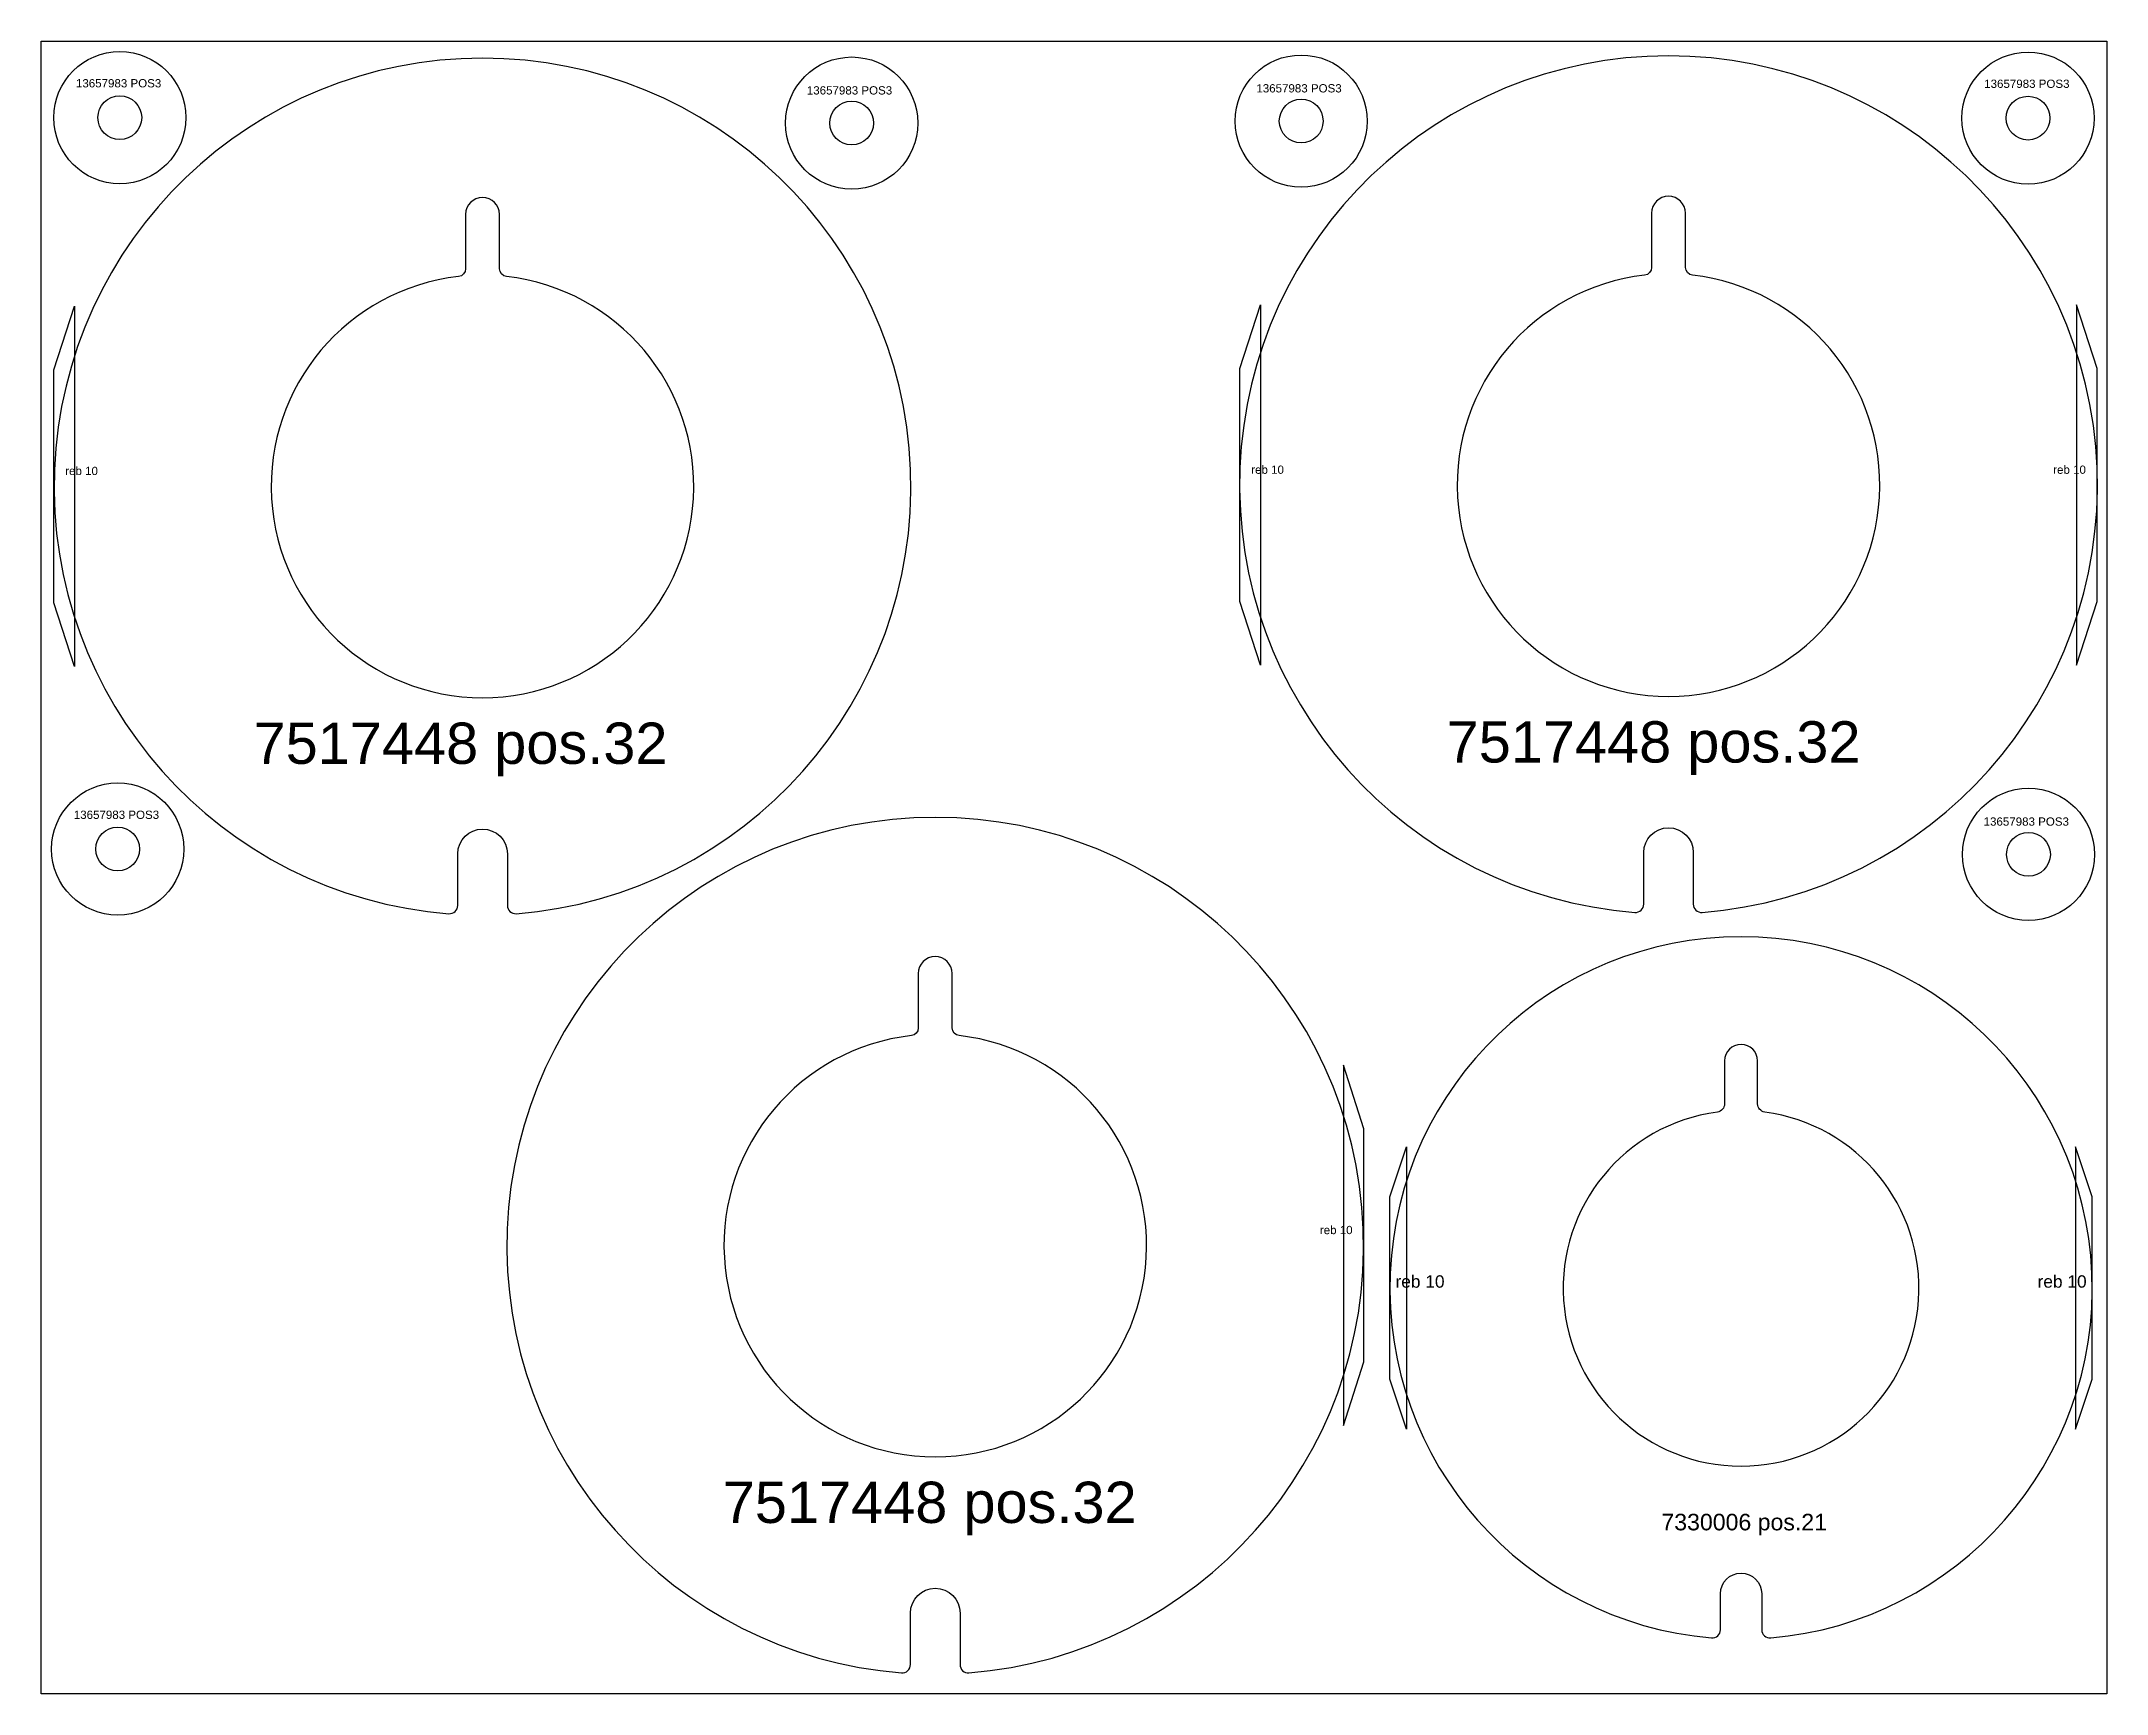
# Model space of a CAD drawing. Header units: millimetres. Extents: x 9064 to 11564, y -58 to 1942.
import ezdxf

# ---------------------------------------------------------------- set-up
doc = ezdxf.new("R2010")
doc.units = ezdxf.units.MM
for name, color, linetype in [('13657983', 7, 'Continuous'), ('7517448', 7, 'Continuous'), ('Des.11824973', 7, 'Continuous'), ('Rebaixo', 6, 'Continuous'), ('Rebaixo @ 1', 6, 'Continuous'), ('Texto', 3, 'Continuous')]:
    doc.layers.add(name, color=color, linetype=linetype)
doc.styles.get("Standard").update_dxf_attribs({"font": 'arial.ttf'})

msp = doc.modelspace()

# ---------------------------------------------------------------- linework, layer by layer
msp.add_lwpolyline([(9064.5, 1942.2), (11564.5, 1942.2), (11564.5, -57.8), (9064.5, -57.8)], close=True)
at = {"layer": '13657983', "color": 254}
for centre, radius in [((9159.5, 1849.8), 80), ((10589.5, 1845.6), 80), ((11469.3, 1849.2), 80), ((10045.4, 1843.2), 80), ((9159.5, 1849.8), 26.5), ((11469.3, 1849.2), 26.5), ((10045.4, 1843.2), 26.5), ((10589.5, 1845.6), 26.5), ((9157, 964.5), 80), ((11469.8, 958.1), 80), ((9157, 964.5), 26.5), ((11469.8, 958.1), 26.5)]:
    msp.add_circle(centre, radius, dxfattribs=at)
at = {"layer": '7517448', "color": 254}
for points in [[(9628.6, 958.7), (9628.6, 896.2, 0.437447), (9639.3, 886.3, 25.410646), (9557.8, 886.3, 0.437447), (9568.6, 896.2), (9568.6, 958.7, -1)], [(11064.1, 960.2), (11064.1, 897.8, 0.437447), (11074.9, 887.8, 25.410646), (10993.3, 887.8, 0.437447), (11004.1, 897.8), (11004.1, 960.2, -1)], [(9578.1, 1732.7), (9578.1, 1666.9, -0.381362), (9569.6, 1657.5, 17.60988), (9627.5, 1657.5, -0.381362), (9619.1, 1666.9), (9619.1, 1732.7, 1)], [(11013.6, 1734.2), (11013.6, 1668.5, -0.381362), (11005.2, 1659.1, 17.60988), (11063.1, 1659.1, -0.381362), (11054.6, 1668.5), (11054.6, 1734.2, 1)], [(10176.5, 39.8), (10176.5, -22.6, 0.437447), (10187.3, -32.6, 25.410646), (10105.8, -32.6, 0.437447), (10116.5, -22.6), (10116.5, 39.8, -1)], [(10126, 813.8), (10126, 748.1, -0.381362), (10117.6, 738.7, 17.60988), (10175.5, 738.7, -0.381362), (10167, 748.1), (10167, 813.8, 1)]]:
    msp.add_lwpolyline(points, format="xyb", close=True, dxfattribs=at)
at = {"layer": 'Des.11824973', "color": 254}
for points in [[(11146.9, 63.1), (11146.9, 19.6, 0.439167), (11157.8, 9.7, 23.672042), (11086.1, 9.7, 0.439167), (11096.9, 19.6), (11096.9, 63.1, -1)], [(11101.9, 708.1), (11101.9, 656.1, -0.375565), (11093.2, 646.2, 14.933034), (11150.6, 646.2, -0.375565), (11141.9, 656.1), (11141.9, 708.1, 1)]]:
    msp.add_lwpolyline(points, format="xyb", close=True, dxfattribs=at)
at = {"layer": 'Rebaixo', "color": 254}
for points in [[(9079.6, 1544.6), (9104.6, 1621.8), (9104.6, 1185.5), (9079.6, 1262.7)], [(10515.1, 1546.1), (10540.1, 1623.4), (10540.1, 1187), (10515.1, 1264.3)], [(11553.1, 1546.1), (11528.1, 1623.4), (11528.1, 1187), (11553.1, 1264.3)], [(10665.5, 625.7), (10640.5, 703), (10640.5, 266.6), (10665.5, 343.9)], [(10696.9, 543.5), (10716.9, 604), (10716.9, 262.3), (10696.9, 322.8)], [(11546.9, 543.5), (11526.9, 604), (11526.9, 262.3), (11546.9, 322.8)]]:
    msp.add_lwpolyline(points, close=True, dxfattribs=at)

# ---------------------------------------------------------------- texts
at = {"layer": 'Rebaixo', "color": 254, "char_height": 10}
for insert, attachment_point in [((9133, 1427.2), 3), ((10568.6, 1428.7), 3), ((11499.7, 1428.7), 1), ((10612.1, 508.4), 1)]:
    msp.add_mtext_dynamic_manual_height_columns('reb 10', width=45.611, gutter_width=12.5, heights=[0], dxfattribs=dict(at, insert=insert, attachment_point=attachment_point))
at = {"layer": 'Rebaixo @ 1', "color": 254, "char_height": 15}
for insert, attachment_point in [((10763, 448.6), 3), ((11480.8, 448.6), 1)]:
    msp.add_mtext_dynamic_manual_height_columns('reb 10', width=61.888, gutter_width=12.5, heights=[0], dxfattribs=dict(at, insert=insert, attachment_point=attachment_point))
at = {"layer": 'Texto', "color": 254, "attachment_point": 1}
for s, width, insert, char_height in [('13657983 POS3', 104.16, (9106.4, 1896.4), 10), ('13657983 POS3', 104.16, (9991.1, 1887.8), 10), ('13657983 POS3', 104.16, (10535.2, 1890.3), 10), ('13657983 POS3', 104.16, (11416.2, 1895.8), 10), ('7517448 pos.32', 1000.877, (9321.4, 1117.6), 50), ('7517448 pos.32', 1000.877, (10765.5, 1119.2), 50), ('13657983 POS3', 104.16, (9103.8, 1011), 10), ('13657983 POS3', 104.16, (11415.5, 1002.8), 10), ('7517448 pos.32', 1000.877, (9889.3, 198.8), 50), ('7330006 pos.21', 373.651, (11025.5, 159.9), 20)]:
    msp.add_mtext_dynamic_manual_height_columns(s, width=width, gutter_width=12.5, heights=[0], dxfattribs=dict(at, insert=insert, char_height=char_height))

doc.saveas('drawing.dxf')
